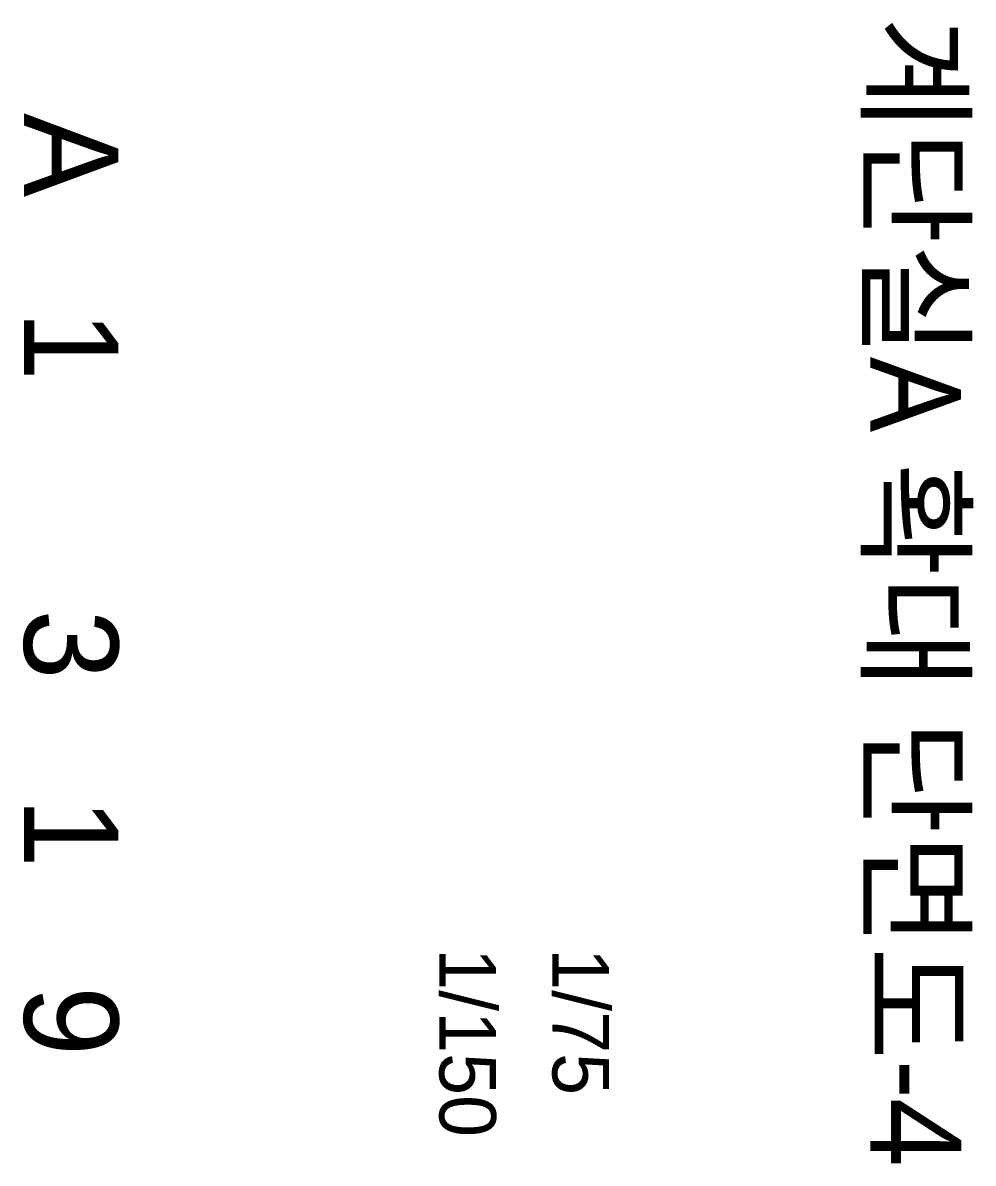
# Model space of a CAD drawing. Header units: millimetres. Extents: x -65167 to 413267, y -17142 to 66587.
# Drawn here: x 377296 to 381080, y 1603 to 6146 of the extents above; entities that cross this region are included whole.
import ezdxf
from ezdxf.enums import TextEntityAlignment as Align

# ---------------------------------------------------------------- set-up
doc = ezdxf.new("R2010")
doc.units = ezdxf.units.MM
doc.header["$LTSCALE"] = 75
doc.header["$MEASUREMENT"] = 0
doc.layers.add('TEXT-TITLE', color=6, linetype='CONTINUOUS')
doc.layers.add('TEXT-기입', color=6, linetype='CONTINUOUS')
doc.styles.add('CGS', font='cgse', dxfattribs={"bigfont": 'cgs'})
doc.styles.add('나눔바른고딕', font='NanumBarunGothic.ttf')

msp = doc.modelspace()

# ---------------------------------------------------------------- texts
at = {"layer": 'TEXT-TITLE', "style": '나눔바른고딕'}
msp.add_text('계단실A 확대 단면도-4', height=360, rotation=270, dxfattribs=at).set_placement((380850, 3881.8), align=Align.MIDDLE_CENTER)
at = {"layer": 'TEXT-기입', "style": 'CGS'}
for s, p in [('A', (377488.4, 5619.2)), ('1', (377488.4, 4859.8)), ('3', (377488.4, 3669.2)), ('1', (377488.4, 2919.2)), ('9', (377488.4, 2169.2))]:
    msp.add_text(s, height=375, rotation=270, dxfattribs=at).set_placement(p, align=Align.MIDDLE_CENTER)
for s, p in [('1/150', (378886.9, 2459.7)), ('1/75', (379336.9, 2459.7))]:
    msp.add_text(s, height=225, rotation=270, dxfattribs=at).set_placement(p, align=Align.BOTTOM_LEFT)

doc.saveas('drawing.dxf')
